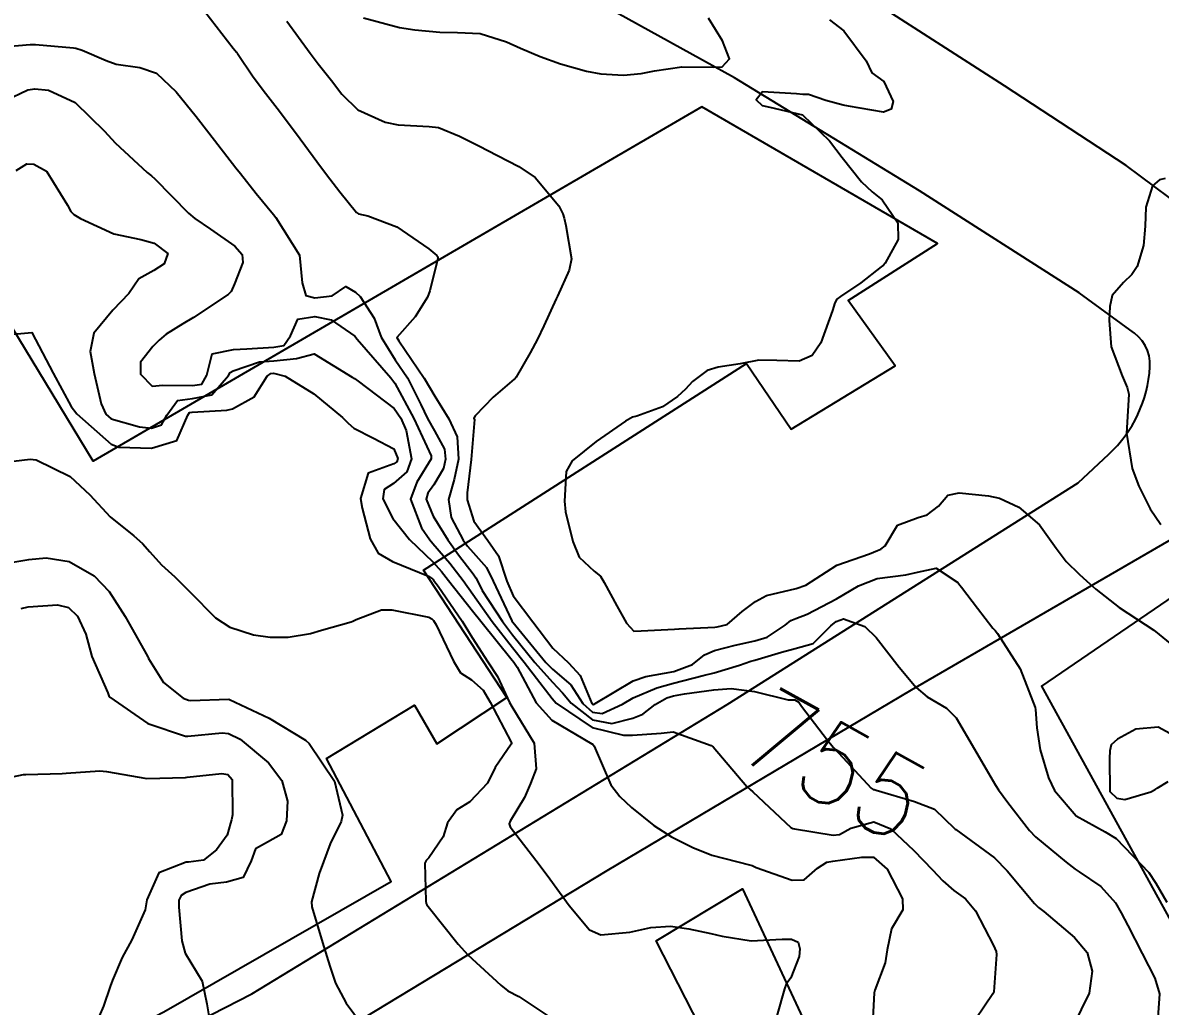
# Model space of a CAD drawing. Header units: metres. Extents: x 318500 to 325275, y 7408834 to 7428799.
# Drawn here: x 323345.9 to 323402.2, y 7420821 to 7420869.7 of the extents above; entities that cross this region are included whole.
import ezdxf
from ezdxf.enums import TextEntityAlignment as Align

# ---------------------------------------------------------------- set-up
doc = ezdxf.new("R2010")
doc.units = ezdxf.units.M
doc.header["$MEASUREMENT"] = 0
for name, color, linetype in [('Cotas', 45, 'Continuous'), ('Curvas de Nivel 1m', 11, 'Continuous'), ('Curvas de Nivel 5m', 15, 'Continuous'), ('Edificações', 30, 'Continuous'), ('Vias Primárias', 230, 'Continuous')]:
    doc.layers.add(name, color=color, linetype=linetype)
doc.styles.add('Style-STANDARD', font='STANDARD.shx')

msp = doc.modelspace()

# ---------------------------------------------------------------- linework, layer by layer
at = {"layer": 'Curvas de Nivel 1m', "flags": 128}
for points, elevation in [([(323354.913, 7420870.275), (323356.318, 7420868.458), (323356.475, 7420868.251), (323356.495, 7420868.226), (323356.519, 7420868.19), (323357.299, 7420867.03), (323357.905, 7420866.229), (323358.489, 7420865.484), (323359.446, 7420864.21), (323360.45, 7420862.844), (323360.935, 7420862.193), (323361.588, 7420861.339), (323362.421, 7420860.314), (323362.508, 7420860.256), (323362.979, 7420860.162), (323364.412, 7420859.614), (323365.993, 7420858.528), (323366.391, 7420858.193), (323366.441, 7420858.119), (323366.443, 7420858.065), (323366.386, 7420857.846), (323366.047, 7420856.441), (323365.926, 7420856.124), (323365.32, 7420855.161), (323364.418, 7420854.139), (323364.517, 7420853.959), (323365.764, 7420852.125), (323366.297, 7420851.221), (323366.984, 7420850.109), (323367.389, 7420849.221), (323367.456, 7420848.102), (323367.252, 7420847.098), (323366.96, 7420846.109), (323367.101, 7420845.223), (323367.7, 7420844.098), (323367.902, 7420843.8), (323368.194, 7420843.485), (323368.857, 7420842.75), (323369.187, 7420842.075), (323370.098, 7420840.114), (323370.129, 7420840.06), (323370.15, 7420840.036), (323371.779, 7420838.043), (323372.117, 7420837.718), (323373.021, 7420836.939), (323373.625, 7420836.017), (323374.094, 7420835.59), (323374.579, 7420835.517), (323375.578, 7420835.988), (323376.103, 7420836.298), (323377.283, 7420836.794), (323378.111, 7420837.014), (323379.571, 7420837.395), (323380.116, 7420837.539), (323381.377, 7420837.911), (323381.925, 7420838.101), (323382.124, 7420838.157), (323383.456, 7420838.561), (323384.133, 7420838.739), (323385.018, 7420838.985), (323385.89, 7420839.854), (323386.153, 7420840.07), (323386.523, 7420840.212), (323387.571, 7420839.829), (323388.142, 7420839.282), (323389.276, 7420837.808), (323390.11, 7420836.805), (323390.655, 7420836.341), (323391.622, 7420835.777), (323392.093, 7420835.304), (323392.996, 7420833.756), (323394.043, 7420831.965), (323394.192, 7420831.738), (323394.656, 7420831.112), (323395.725, 7420829.723), (323396.015, 7420829.41), (323397.538, 7420828.156), (323397.992, 7420827.815), (323398.186, 7420827.687), (323399.26, 7420826.948), (323399.975, 7420826.148), (323400.261, 7420825.657), (323400.585, 7420825.029), (323401.304, 7420823.646), (323401.922, 7420822.413), (323402.163, 7420821.636), (323402.03, 7420819.776)], 754), ([(323358.974, 7420869.786), (323360.124, 7420868.204), (323360.515, 7420867.686), (323361.169, 7420866.852), (323361.691, 7420866.182), (323362.488, 7420865.402), (323363.841, 7420864.788), (323364.478, 7420864.662), (323366.016, 7420864.585), (323366.476, 7420864.52), (323367.515, 7420864.104), (323368.463, 7420863.618), (323369.397, 7420863.135), (323370.448, 7420862.59), (323371.257, 7420862.052), (323372.426, 7420860.652), (323372.633, 7420860.247), (323372.692, 7420860.036), (323372.78, 7420859.669), (323373.052, 7420858.03), (323372.946, 7420857.467), (323372.362, 7420856.183), (323372.317, 7420856.084), (323372.296, 7420856.041), (323371.68, 7420854.713), (323371.367, 7420854.05), (323371.01, 7420853.373), (323370.312, 7420852.173), (323370.265, 7420852.107), (323370.221, 7420852.061), (323369.187, 7420851.186), (323368.283, 7420850.26), (323368.229, 7420850.142), (323368.258, 7420850.09), (323368.257, 7420850.067), (323368.091, 7420848.093), (323367.895, 7420846.435), (323367.884, 7420846.095), (323368.214, 7420845.045), (323368.921, 7420844.079), (323369.438, 7420843.317), (323369.85, 7420842.065), (323370.169, 7420841.343), (323371.141, 7420840.05), (323372.131, 7420838.75), (323372.904, 7420838.028), (323373.492, 7420837.397), (323374.068, 7420836.01), (323374.099, 7420835.976), (323374.138, 7420835.97), (323374.225, 7420836.008), (323376.112, 7420837.138), (323376.734, 7420837.354), (323378.116, 7420837.597), (323379.038, 7420837.946), (323379.637, 7420838.428), (323380.131, 7420838.641), (323381.149, 7420838.901), (323382.138, 7420839.114), (323382.736, 7420839.299), (323383.637, 7420839.885), (323383.919, 7420840.117), (323384.155, 7420840.218), (323384.722, 7420840.435), (323386.17, 7420841.193), (323387.257, 7420841.834), (323388.184, 7420842.207), (323389.604, 7420842.387), (323390.187, 7420842.51), (323391.11, 7420842.707), (323392.182, 7420842.011), (323392.283, 7420841.87), (323392.358, 7420841.767), (323393.148, 7420840.739), (323393.916, 7420839.744), (323394.026, 7420839.62), (323394.146, 7420839.485), (323395.256, 7420837.729), (323396.008, 7420835.814), (323396.024, 7420835.721), (323396.086, 7420834.803), (323396.247, 7420833.717), (323396.671, 7420832.326), (323396.969, 7420831.706), (323398.031, 7420830.456), (323399.467, 7420829.668), (323400.015, 7420829.324), (323401.625, 7420827.644), (323401.985, 7420827.123), (323402.515, 7420826.172)], 753), ([(323362.755, 7420869.958), (323364.54, 7420869.485), (323365.301, 7420869.37), (323366.537, 7420869.242), (323367.419, 7420869.225), (323368.536, 7420869.187), (323369.841, 7420868.76), (323370.526, 7420868.449), (323371.504, 7420868.05), (323372.516, 7420867.683), (323373.804, 7420867.311), (323374.512, 7420867.177), (323375.637, 7420867.119), (323376.512, 7420867.193), (323377.157, 7420867.33), (323378.516, 7420867.535), (323380.101, 7420867.521), (323380.516, 7420867.526), (323380.884, 7420867.925), (323380.533, 7420868.821), (323379.838, 7420869.941)], 752), ([(323385.818, 7420869.861), (323386.542, 7420869.311), (323387.649, 7420867.833), (323387.925, 7420867.24), (323388.51, 7420866.812), (323388.982, 7420865.815), (323388.878, 7420865.432), (323388.492, 7420865.287), (323386.765, 7420865.577), (323386.497, 7420865.633), (323385.645, 7420865.863), (323384.782, 7420866.155), (323384.503, 7420866.165), (323384.192, 7420866.194), (323382.504, 7420866.297), (323382.192, 7420865.905), (323382.496, 7420865.622), (323382.865, 7420865.526), (323384.489, 7420865.157), (323385.825, 7420863.86), (323386.458, 7420863.05), (323387.413, 7420861.835), (323387.945, 7420861.337), (323388.431, 7420860.949), (323389.208, 7420859.812), (323389.232, 7420858.987), (323388.576, 7420857.818), (323388.495, 7420857.712), (323388.387, 7420857.627), (323387.369, 7420856.841), (323386.365, 7420856.159), (323386.19, 7420856.025), (323386.097, 7420855.854), (323385.971, 7420855.47), (323385.4, 7420853.864), (323384.968, 7420853.233), (323384.326, 7420852.954), (323383.217, 7420853.001), (323382.327, 7420853.002), (323381.409, 7420852.828), (323380.321, 7420852.656), (323379.765, 7420852.491), (323379.044, 7420851.949), (323378.692, 7420851.567), (323378.299, 7420851.215), (323377.56, 7420850.698), (323376.284, 7420850.238), (323376.083, 7420850.183), (323375.736, 7420849.988), (323374.27, 7420848.987), (323373.087, 7420848.028), (323372.793, 7420847.491), (323372.702, 7420846.033), (323372.757, 7420845.497), (323373.13, 7420844.026), (323373.432, 7420843.261), (323374.186, 7420842.56), (323374.488, 7420842.31), (323374.666, 7420842.003), (323375.303, 7420840.853), (323375.782, 7420839.986), (323376.144, 7420839.602), (323376.509, 7420839.612), (323378.146, 7420839.686), (323378.385, 7420839.717), (323380.148, 7420839.797), (323380.271, 7420839.805), (323380.763, 7420839.921), (323381.502, 7420840.568), (323382.168, 7420841.069), (323382.714, 7420841.353), (323384.178, 7420841.713), (323384.661, 7420841.873), (323386.19, 7420842.862), (323387.798, 7420843.428), (323388.198, 7420843.582), (323388.366, 7420843.65), (323388.584, 7420843.816), (323389.188, 7420844.838), (323390.221, 7420845.223), (323390.66, 7420845.357), (323391.229, 7420845.785), (323391.691, 7420846.325), (323392.24, 7420846.435), (323393.689, 7420846.298), (323394.237, 7420846.186), (323395.2, 7420845.73), (323396.217, 7420844.85), (323397.039, 7420843.707), (323397.532, 7420843.039), (323398.187, 7420842.418), (323398.571, 7420842.071), (323399.001, 7420841.678), (323400.167, 7420840.774), (323401.873, 7420839.643), (323402.148, 7420839.423), (323403.13, 7420838.615)], 752), ([(323345.037, 7420865.856), (323346.15, 7420866.385), (323346.501, 7420866.434), (323347.167, 7420866.373), (323348.491, 7420865.761), (323349.934, 7420864.338), (323350.462, 7420863.77), (323352.06, 7420862.306), (323352.268, 7420862.133), (323352.437, 7420861.983), (323354.106, 7420860.283), (323354.416, 7420860.02), (323355.186, 7420859.491), (323356.396, 7420858.658), (323356.76, 7420858.244), (323356.789, 7420857.838), (323356.368, 7420856.787), (323356.204, 7420856.41), (323356.063, 7420856.254), (323354.348, 7420855.122), (323353.816, 7420854.815), (323352.992, 7420854.293), (323352.639, 7420853.994), (323352.331, 7420853.692), (323351.72, 7420852.908), (323351.718, 7420852.309), (323352.301, 7420851.729), (323352.829, 7420851.767), (323354.302, 7420851.751), (323354.757, 7420851.819), (323355.012, 7420852.269), (323355.266, 7420853.326), (323356.329, 7420853.538), (323356.992, 7420853.578), (323358.331, 7420853.651), (323358.818, 7420853.73), (323359.144, 7420854.212), (323359.515, 7420855.041), (323360.35, 7420855.179), (323361.159, 7420854.999), (323362.34, 7420854.191), (323362.45, 7420854.057), (323364.118, 7420852.143), (323364.306, 7420851.869), (323365.251, 7420850.13), (323366.112, 7420848.271), (323366.115, 7420848.121), (323365.395, 7420846.976), (323365.093, 7420846.131), (323365.624, 7420844.711), (323366.045, 7420844.122), (323366.198, 7420843.942), (323367.036, 7420842.955), (323367.691, 7420842.097), (323368.17, 7420841.429), (323369.125, 7420840.075), (323370.131, 7420838.78), (323370.708, 7420838.054), (323372.102, 7420836.262), (323372.202, 7420836.139), (323372.304, 7420836.037), (323374.082, 7420834.82), (323375.625, 7420834.438), (323376.077, 7420834.439), (323377.495, 7420834.549), (323378.08, 7420834.606), (323379.976, 7420833.931), (323380.069, 7420833.861), (323381.738, 7420831.905), (323381.899, 7420831.762), (323382.037, 7420831.645), (323383.909, 7420829.881), (323384.019, 7420829.819), (323384.096, 7420829.802), (323386.015, 7420829.493), (323386.329, 7420829.532), (323386.879, 7420829.837), (323388.023, 7420830.148), (323388.87, 7420829.811), (323390.004, 7420828.734), (323390.925, 7420827.786), (323391.439, 7420827.232), (323391.98, 7420826.76), (323392.55, 7420826.336), (323393.048, 7420825.754), (323393.945, 7420824.04), (323394.073, 7420823.739), (323394.093, 7420823.583), (323393.953, 7420821.74), (323393.943, 7420821.707), (323393.909, 7420821.644), (323392.634, 7420819.759)], 756), ([(323345.565, 7420862.393), (323346.1, 7420862.73), (323346.445, 7420862.718), (323347.063, 7420862.374), (323348.109, 7420860.677), (323348.281, 7420860.361), (323348.418, 7420860.227), (323348.755, 7420860.015), (323350.404, 7420859.259), (323351.733, 7420858.977), (323352.397, 7420858.796), (323353.069, 7420858.293), (323352.894, 7420857.783), (323352.377, 7420857.455), (323351.647, 7420857.035), (323351.146, 7420856.318), (323350.351, 7420855.478), (323349.408, 7420854.344), (323349.23, 7420853.443), (323349.423, 7420852.343), (323349.776, 7420850.85), (323350.007, 7420850.333), (323350.278, 7420850.108), (323351.672, 7420849.707), (323352.274, 7420849.65), (323352.769, 7420849.801), (323353.032, 7420850.292), (323353.562, 7420851.016), (323354.293, 7420851.117), (323355.261, 7420851.3), (323356.08, 7420852.253), (323356.166, 7420852.398), (323356.313, 7420852.479), (323357.619, 7420852.932), (323358.321, 7420852.983), (323359.445, 7420853.087), (323360.327, 7420853.327), (323362.207, 7420852.172), (323362.309, 7420852.097), (323362.499, 7420851.975), (323364.287, 7420850.609), (323364.616, 7420850.137), (323364.876, 7420849.532), (323365.14, 7420848.131), (323364.9, 7420847.484), (323364.242, 7420846.909), (323363.782, 7420846.601), (323363.722, 7420846.148), (323364.215, 7420845.164), (323365.039, 7420844.132), (323366.189, 7420843.019), (323366.624, 7420842.553), (323366.974, 7420842.108), (323368.158, 7420840.606), (323368.565, 7420840.084), (323370.121, 7420838.154), (323370.195, 7420838.059), (323370.364, 7420837.811), (323371.306, 7420836.048), (323372.087, 7420835.183), (323374.057, 7420834.023), (323374.098, 7420834.01), (323374.175, 7420833.901), (323375.01, 7420831.995), (323375.451, 7420831.406), (323376.029, 7420830.859), (323377.128, 7420829.969), (323378.012, 7420829.414), (323379.057, 7420828.891), (323379.999, 7420828.511), (323381.866, 7420828.028), (323381.991, 7420827.99), (323382.201, 7420827.898), (323383.981, 7420827.276), (323384.567, 7420827.286), (323385.233, 7420827.861), (323385.692, 7420828.157), (323385.995, 7420828.201), (323387.426, 7420828.401), (323387.999, 7420828.406), (323388.681, 7420827.813), (323389.435, 7420826.346), (323389.455, 7420825.805), (323388.902, 7420824.859), (323388.678, 7420823.813), (323388.574, 7420823.17), (323388.07, 7420821.818), (323388.038, 7420821.69), (323387.931, 7420819.82)], 757), ([(323402.445, 7420862.006), (323402.158, 7420861.93), (323401.812, 7420861.646), (323401.489, 7420860.59), (323401.452, 7420859.65), (323401.374, 7420858.682), (323401.061, 7420857.653), (323400.795, 7420857.245), (323400.378, 7420856.861), (323399.82, 7420856.216), (323399.694, 7420855.67), (323399.661, 7420854.979), (323399.772, 7420853.669), (323400.319, 7420852.233), (323400.563, 7420851.657), (323400.64, 7420851.322), (323400.536, 7420849.657), (323400.532, 7420849.403), (323400.813, 7420847.654), (323401.133, 7420846.765), (323401.7, 7420845.645), (323402.219, 7420844.878)], 751), ([(323344.531, 7420854.213), (323346.34, 7420854.38), (323347.406, 7420852.369), (323348.285, 7420850.714), (323348.58, 7420850.347), (323350.265, 7420848.853), (323350.649, 7420848.71), (323352.264, 7420848.65), (323353.522, 7420849.033), (323354.059, 7420850.282), (323354.146, 7420850.418), (323354.282, 7420850.442), (323355.999, 7420850.539), (323356.285, 7420850.598), (323357.342, 7420851.187), (323357.985, 7420852.225), (323358.177, 7420852.357), (323358.312, 7420852.362), (323358.878, 7420852.214), (323360.297, 7420851.345), (323361.725, 7420850.178), (323362.001, 7420849.898), (323362.275, 7420849.648), (323363.256, 7420849.141), (323364.265, 7420848.624), (323364.459, 7420848.138), (323364.414, 7420847.983), (323364.256, 7420847.878), (323362.996, 7420847.411), (323362.618, 7420846.164), (323362.703, 7420845.683), (323363.093, 7420844.157), (323363.492, 7420843.449), (323364.189, 7420843.045), (323365.98, 7420842.324), (323366.181, 7420842.179), (323366.209, 7420842.148), (323366.233, 7420842.119), (323366.461, 7420841.83), (323367.652, 7420840.097), (323368.138, 7420839.288), (323368.922, 7420838.078), (323369.392, 7420837.35), (323369.993, 7420836.062), (323370.097, 7420835.866), (323371.208, 7420834.049), (323371.315, 7420832.783), (323371.028, 7420832.05), (323370.729, 7420831.357), (323370.021, 7420830.189), (323369.973, 7420830.061), (323370.018, 7420829.911), (323371.454, 7420828.038), (323371.98, 7420827.33), (323372.938, 7420826.02), (323373.948, 7420824.802), (323374.5, 7420824.556), (323375.947, 7420824.702), (323376.989, 7420824.93), (323377.95, 7420824.99), (323378.867, 7420824.864), (323379.947, 7420824.632), (323380.521, 7420824.497), (323381.944, 7420824.264), (323383.488, 7420824.341), (323383.945, 7420824.354), (323384.27, 7420824.202), (323384.356, 7420823.874), (323384.317, 7420823.492), (323383.918, 7420822.439), (323383.68, 7420822.116), (323383.593, 7420821.883), (323383.222, 7420820.555)], 758), ([(323344.727, 7420847.929), (323346.256, 7420848.108), (323346.558, 7420848.072), (323348.244, 7420847.257), (323349.216, 7420846.34), (323350.214, 7420845.261), (323351.389, 7420844.312), (323351.826, 7420843.936), (323352.192, 7420843.521), (323352.768, 7420842.874), (323353.422, 7420842.281), (323353.809, 7420841.91), (323354.169, 7420841.536), (323355.429, 7420840.257), (323356.143, 7420839.796), (323357.324, 7420839.418), (323358.136, 7420839.305), (323359.039, 7420839.303), (323360.139, 7420839.483), (323360.688, 7420839.646), (323362.148, 7420840.051), (323362.233, 7420840.085), (323362.398, 7420840.166), (323363.648, 7420840.657), (323364.158, 7420840.644), (323365.994, 7420840.28), (323366.151, 7420840.21), (323366.23, 7420840.119), (323366.353, 7420839.911), (323367.218, 7420838.104), (323367.554, 7420837.538), (323368.111, 7420837.178), (323368.692, 7420836.668), (323369.036, 7420836.076), (323370.071, 7420834.104), (323370.092, 7420834.06), (323370.093, 7420834.036), (323370.069, 7420834.002), (323369.284, 7420832.839), (323368.892, 7420832.077), (323368.031, 7420831.15), (323367.375, 7420830.748), (323366.911, 7420830.101), (323366.696, 7420829.417), (323365.994, 7420828.379), (323365.859, 7420828.244), (323365.79, 7420828.113), (323365.845, 7420826.228), (323365.858, 7420826.112), (323365.889, 7420826.041), (323365.958, 7420825.958), (323367.454, 7420824.095), (323367.932, 7420823.573), (323369.551, 7420822.065), (323369.906, 7420821.786), (323370.445, 7420821.508), (323371.888, 7420820.56)], 759), ([(323345.822, 7420840.718), (323346.156, 7420840.791), (323347.621, 7420840.895), (323348.156, 7420840.764), (323348.606, 7420840.345), (323349.024, 7420839.453), (323349.316, 7420838.338), (323350.102, 7420836.54), (323350.16, 7420836.388), (323350.207, 7420836.328), (323352.081, 7420835.026), (323353.951, 7420834.393), (323354.072, 7420834.391), (323355.758, 7420834.569), (323356.074, 7420834.531), (323356.656, 7420834.241), (323358.053, 7420833.079), (323358.719, 7420832.21), (323359.005, 7420831.181), (323358.957, 7420830.206), (323358.686, 7420829.534), (323358.004, 7420829.157), (323357.415, 7420828.812), (323357.199, 7420828.232), (323356.809, 7420827.406), (323355.974, 7420827.177), (323355.159, 7420827.072), (323353.966, 7420826.65), (323353.729, 7420826.508), (323353.625, 7420826.275), (323353.615, 7420825.934), (323353.765, 7420824.273), (323353.931, 7420823.66), (323354.774, 7420822.261), (323355.008, 7420821.144), (323355.153, 7420820.257)], 761), ([(323403.761, 7420833.928), (323402.088, 7420834.836), (323400.996, 7420834.741), (323400.079, 7420834.256), (323399.765, 7420833.975), (323399.7, 7420833.666), (323399.689, 7420833.289), (323399.709, 7420831.665), (323400.045, 7420831.328), (323400.437, 7420831.263), (323401.723, 7420831.643), (323401.943, 7420831.749), (323402.052, 7420831.825), (323402.581, 7420832.158)], 752), ([(323345.39, 7420832.39), (323345.928, 7420832.496), (323346.042, 7420832.506), (323347.842, 7420832.555), (323348.043, 7420832.567), (323349.704, 7420832.674), (323350.045, 7420832.652), (323352.04, 7420832.3), (323353.957, 7420832.356), (323354.041, 7420832.36), (323355.75, 7420832.547), (323356.044, 7420832.502), (323356.262, 7420832.247), (323356.278, 7420830.502), (323356.229, 7420830.247), (323356.182, 7420830.083), (323356.009, 7420829.498), (323355.479, 7420828.774), (323354.847, 7420828.261), (323354.098, 7420828.16), (323353.988, 7420828.153), (323352.631, 7420827.639), (323352.037, 7420826.299), (323351.955, 7420825.793), (323351.296, 7420824.31), (323350.812, 7420823.432), (323350.331, 7420822.324), (323350.225, 7420822.005), (323349.891, 7420821.034), (323349.673, 7420820.542)], 762)]:
    msp.add_lwpolyline(points, dxfattribs=dict(at, elevation=elevation))
at = {"layer": 'Curvas de Nivel 5m', "flags": 128}
for points, elevation in [([(323344.521, 7420868.487), (323346.267, 7420868.641), (323346.524, 7420868.641), (323348.405, 7420868.478), (323348.521, 7420868.456), (323348.842, 7420868.355), (323350.028, 7420867.85), (323350.513, 7420867.655), (323351.693, 7420867.494), (323352.509, 7420867.21), (323353.488, 7420866.29), (323354.482, 7420865.074), (323355.106, 7420864.27), (323356.444, 7420862.539), (323356.673, 7420862.247), (323357.456, 7420861.26), (323358.3, 7420860.222), (323358.418, 7420860.08), (323359.586, 7420858.208), (323359.73, 7420856.846), (323359.899, 7420856.205), (323360.359, 7420856.098), (323361.215, 7420856.187), (323361.882, 7420856.663), (323362.363, 7420856.376), (323362.589, 7420856.167), (323363.286, 7420855.092), (323363.641, 7420854.15), (323364.323, 7420853.031), (323364.945, 7420852.134), (323365.602, 7420850.816), (323365.929, 7420850.124), (323366.274, 7420849.506), (323366.765, 7420848.612), (323366.823, 7420848.112), (323366.713, 7420847.653), (323366.241, 7420846.835), (323365.939, 7420846.418), (323365.859, 7420846.124), (323366.217, 7420845.281), (323366.942, 7420844.109), (323367.463, 7420843.371), (323368.183, 7420842.436), (323368.329, 7420842.235), (323368.4, 7420842.087), (323368.64, 7420841.615), (323369.641, 7420840.068), (323370.14, 7420839.406), (323371.236, 7420838.049), (323372.11, 7420837.069), (323372.612, 7420836.539), (323373.039, 7420836.026), (323374.088, 7420835.207), (323375.055, 7420835.026), (323376.09, 7420835.294), (323376.58, 7420835.488), (323377.196, 7420835.969), (323377.772, 7420836.294), (323378.104, 7420836.39), (323378.647, 7420836.494), (323380.108, 7420836.692), (323380.954, 7420836.762), (323382.107, 7420836.601), (323383.784, 7420836.202), (323384.103, 7420836.188), (323384.3, 7420836.075), (323384.442, 7420835.875), (323385.724, 7420834.206), (323386.008, 7420833.851), (323386.069, 7420833.784), (323387.881, 7420831.822), (323387.982, 7420831.763), (323388.039, 7420831.752), (323388.129, 7420831.729), (323390.034, 7420831.17), (323391.024, 7420830.779), (323392.021, 7420829.824), (323392.044, 7420829.794), (323392.073, 7420829.769), (323393.999, 7420828.368), (323394.618, 7420827.734), (323395.974, 7420826.112), (323396.174, 7420825.919), (323396.435, 7420825.713), (323397.951, 7420824.437), (323398.574, 7420823.68), (323398.832, 7420822.771), (323398.673, 7420821.679), (323397.894, 7420820.054)], 755), ([(323344.672, 7420842.889), (323346.188, 7420843.146), (323347.047, 7420843.226), (323348.187, 7420843.035), (323349.428, 7420842.338), (323350.168, 7420841.562), (323350.959, 7420840.318), (323352.07, 7420838.351), (323352.093, 7420838.3), (323352.103, 7420838.283), (323352.119, 7420838.238), (323352.867, 7420837.048), (323353.835, 7420836.274), (323354.099, 7420836.177), (323354.198, 7420836.169), (323356.1, 7420836.226), (323356.133, 7420836.216), (323358.086, 7420835.295), (323359.883, 7420834.193), (323360.068, 7420834.031), (323361.321, 7420832.177), (323361.716, 7420830.48), (323361.649, 7420830.174), (323361.117, 7420829.065), (323360.773, 7420828.182), (323360.565, 7420827.6), (323360.182, 7420826.188), (323360.197, 7420825.948), (323360.724, 7420824.182), (323361.095, 7420823.006), (323361.379, 7420822.175), (323361.895, 7420821.171), (323362.669, 7420820.158)], 760)]:
    msp.add_lwpolyline(points, dxfattribs=dict(at, elevation=elevation))
at = {"layer": 'Edificações'}
msp.add_lwpolyline([(323334.073, 7420810.949), (323352.872, 7420820.746), (323364.135, 7420827.201), (323360.923, 7420833.294), (323365.278, 7420835.927), (323366.386, 7420834.019), (323369.862, 7420836.309), (323365.736, 7420842.606), (323381.719, 7420852.844), (323383.928, 7420849.595), (323389.083, 7420852.721), (323386.751, 7420855.97), (323391.169, 7420858.79), (323379.507, 7420865.543), (323349.375, 7420848.01), (323336.965, 7420868.489)], dxfattribs=at)
for points in [[(323411.31, 7420771.759), (323428.33, 7420780.66), (323442.866, 7420789.184), (323446.27, 7420794.335), (323445.319, 7420796.935), (323446.971, 7420798.586), (323439.368, 7420813.367), (323425.792, 7420829), (323419.873, 7420837.083), (323415.463, 7420835.431), (323410.057, 7420845.132), (323408.405, 7420845.132), (323396.327, 7420836.866), (323406.039, 7420819.214), (323403.939, 7420818.288), (323407.594, 7420811.337), (323402.799, 7420808.371), (323405.205, 7420803.306), (323397.396, 7420799.255), (323411.31, 7420771.759)], [(323386.183, 7420799.229), (323377.305, 7420814.984), (323380.876, 7420817.164), (323377.252, 7420824.263), (323381.518, 7420826.84), (323392.785, 7420802.681), (323386.183, 7420799.229)]]:
    msp.add_lwpolyline(points, close=True, dxfattribs=at)
at = {"layer": 'Vias Primárias'}
for points in [[(323715.644, 7420145.548, 0), (323709.04, 7420132.939)], [(323831.088, 7420001.787, 0), (323833.844, 7420008.443, 0.220888)], [(323205.069, 7420933.766, 0), (323207.298, 7420931.929, 0.020742), (323210.311, 7420929.649), (323213.335, 7420928.865), (323214.564, 7420929.479), (323216.061, 7420926.782), (323213.869, 7420925.313), (323213.871, 7420924.556), (323218.068, 7420917.639), (323222.108, 7420910.972), (323227.38, 7420903.131), (323230.217, 7420898.982, 0.38291), (323236.446, 7420897.46), (323249.502, 7420903.926), (323257.59, 7420907.836)], [(323336.834, 7420811.203), (323357.233, 7420821.646), (323380.767, 7420835.959), (323398.135, 7420846.938), (323399.652, 7420848.351, 0.192862), (323401.687, 7420852.673, 0.287419), (323400.684, 7420854.505), (323398.191, 7420856.338), (323390.274, 7420861.387), (323381.124, 7420866.984), (323357.848, 7420879.859, 0.325602)]]:
    msp.add_lwpolyline(points, format="xyb", dxfattribs=at)
for points in [[(323408.312, 7420856.846), (323400.513, 7420862.646), (323394.491, 7420866.595), (323386.476, 7420871.748)], [(323406.664, 7420846.406), (323389.863, 7420836.671), (323374.812, 7420827.736), (323354.211, 7420815.25), (323338.186, 7420806.802), (323323.176, 7420799.077), (323308.549, 7420791.693), (323291.222, 7420783.303), (323277.563, 7420776.442), (323262.507, 7420768.145), (323248.656, 7420760.224), (323233.552, 7420751.682), (323220.134, 7420743.869), (323209.607, 7420739.035), (323200.579, 7420734.49)]]:
    msp.add_lwpolyline(points, dxfattribs=at)

# ---------------------------------------------------------------- texts
at = {"layer": 'Cotas', "style": 'Style-STANDARD'}
msp.add_text('755', height=4, rotation=331.0219, dxfattribs=at).set_placement((323386.112, 7420832.961, 755), align=Align.MIDDLE_CENTER)

doc.saveas('drawing.dxf')
